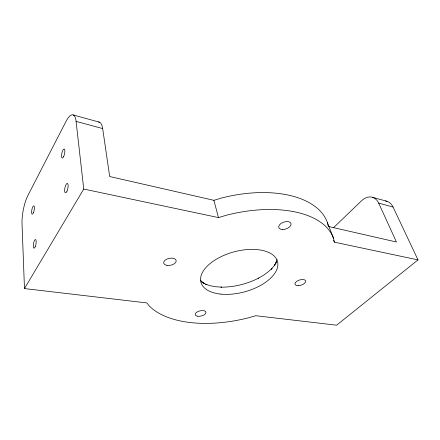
<?xml version="1.0" encoding="UTF-8"?>
<svg xmlns="http://www.w3.org/2000/svg" width="440" height="440" viewBox="0 0 440 440"><rect width="100%" height="100%" fill="white"/><g stroke="black" fill="none" stroke-linecap="round" stroke-linejoin="round"><path stroke-width="0.66" d="M276.997 259.666L275.776 263.285L276.474 261.888L274.285 265.623L275.165 264.572L271.244 269.269L272.019 268.339L268.092 271.942L263.466 275.291L258.264 278.333L258.748 278.058C247.099 284.004 234.053 287.254 220.957 287.161L221.661 287.15L215.87 286.759L210.513 285.797L205.716 284.284L206.965 284.73L202.989 282.755L204.27 283.586L201.157 281.204L202.323 282.37L200.481 280.093M24.475 288.574L83.743 189.046L76.093 121.38A23.276 6.991 -77.3 0 0 65.934 121.572L27.869 195.547A20.752 5.621 -79.2 0 0 22.022 223.669L24.475 288.574L146.795 302.923L149.325 306.031A99.886 52.404 -15.2 0 0 249.546 317.526L255.767 315.711L336.617 325.199L418 259.892L393.052 207.031A16.869 12.238 -73.4 0 0 385.407 200.943M333.531 227.673L361.62 200.717A17.16 12.117 -73.8 0 1 378.681 203.148L393.052 207.031M98.417 121.985A22.743 7.64 -77.1 0 1 102.674 128.562L109.687 176.523L213.884 200.316L221.744 197.967A98.115 53.587 -15.2 0 1 327.393 222.536L333.531 238.343L334.378 242.165L418 259.892M83.743 189.046L218.455 217.597L226.485 215.21A99.886 52.404 -15.2 0 1 333.531 238.343M328.279 226.441L396.445 242.006L378.681 203.148M76.093 121.38L102.674 128.562M73.211 114.95L99.407 122.161M372.68 197.368L386.969 201.3M333.647 240.279L334.378 242.165M213.884 200.316L218.455 217.597M327.393 222.536L328.136 225.786M35.288 246.582A4.405 1.26 -80 0 0 35.623 239.564A4.405 1.26 -80 0 0 33.286 245.432A4.405 1.26 -80 0 0 35.288 246.582M63.514 156.822A4.62 1.386 -77.7 0 0 64.46 149.193A4.62 1.386 -77.7 0 0 61.617 154.555A4.62 1.386 -77.7 0 0 63.514 156.822M67.017 191.153A4.812 1.513 -78.5 0 0 67.513 183.464A4.812 1.513 -78.5 0 0 64.653 189.728A4.812 1.513 -78.5 0 0 67.017 191.153M33.556 212.382A4.23 1.166 -79.2 0 0 33.831 205.86A4.23 1.166 -79.2 0 0 31.614 211.778A4.23 1.166 -79.2 0 0 33.556 212.382M197.84 316.261A5.533 2.657 -13 0 0 206.008 312.505A5.533 2.657 -13 0 0 197.901 311.553A5.533 2.657 -13 0 0 197.84 316.261M298.21 285.675A5.588 2.706 -17.8 0 0 305.652 280.951A5.588 2.706 -17.8 0 0 297.055 281.127A5.588 2.706 -17.8 0 0 298.21 285.675M282.584 229.526A6.468 3.619 -18.6 0 0 291.066 223.614A6.468 3.619 -18.6 0 0 281.034 223.443A6.468 3.619 -18.6 0 0 282.584 229.526M166.953 265.353A6.402 3.537 -11.4 0 0 176.242 260.794A6.402 3.537 -11.4 0 0 166.606 259.199A6.402 3.537 -11.4 0 0 166.953 265.353M220.99 294.129A39.677 20.675 -15.2 0 0 277.86 263.681A39.677 20.675 -15.2 0 0 218.779 257.835A39.677 20.675 -15.2 0 0 220.99 294.129"/></g></svg>
